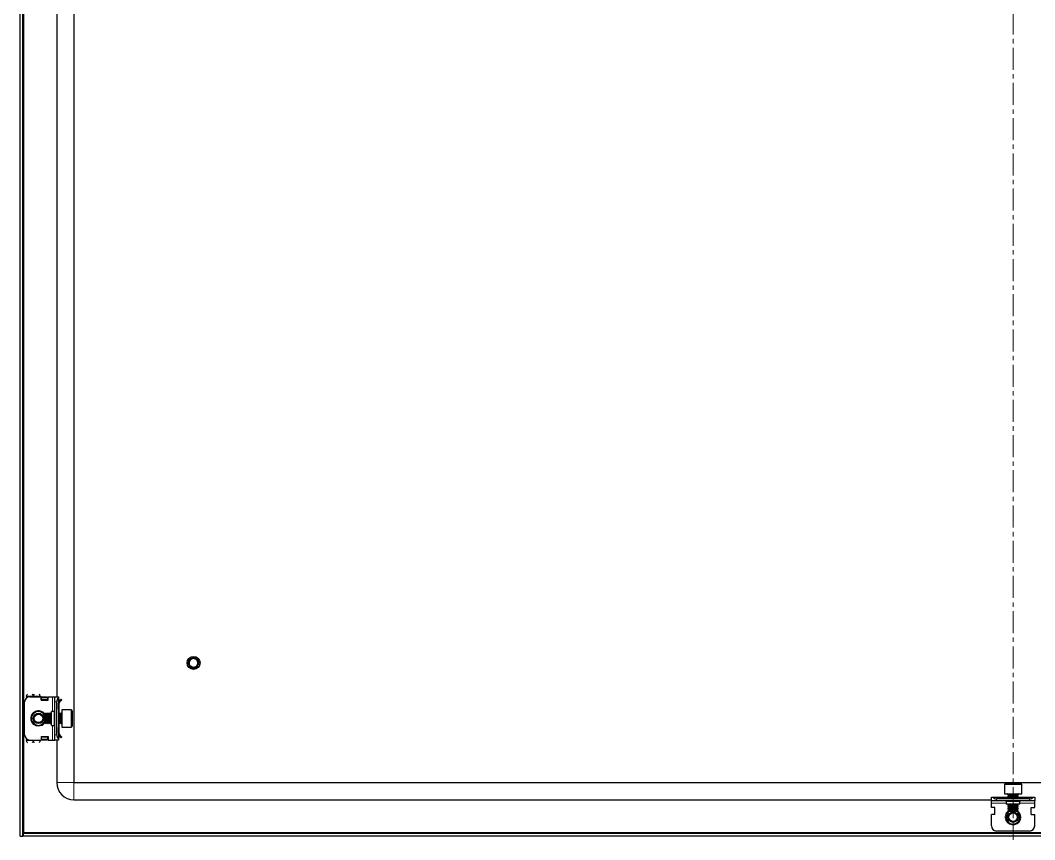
# Model space of a CAD drawing. Header units: millimetres. Extents: x -662 to 1946, y -353 to 961.
# Drawn here: x 800 to 1386, y -192 to 280 of the extents above; entities that cross this region are included whole.
import ezdxf

# ---------------------------------------------------------------- set-up
doc = ezdxf.new("R2010")
doc.units = ezdxf.units.MM
doc.linetypes.add('CENTERX2', pattern=[20.32, 12.7, -2.54, 2.54, -2.54])
doc.layers.add('FORMAT', color=7, linetype='Continuous')

msp = doc.modelspace()

# ---------------------------------------------------------------- linework, layer by layer
at = {"color": 7, "linetype": 'Continuous', "lineweight": 25}
for p, q in [((800.17, -190.4), (800.17, 770.6)), ((801.67, -190.4), (801.67, 770.6)), ((831.17, 739.6), (831.17, -159.4)), ((821.17, 690.1), (821.17, -109.9)), ((898.64, -87.82), (898.9, -87.7)), ((899.2, -87.56), (899.48, -87.5)), ((899.57, -87.46), (899.53, -87.47)), ((899.72, -87.44), (899.91, -87.41)), ((900.71, -87.45), (900.67, -87.44)), ((900.89, -87.49), (900.85, -87.48)), ((901.07, -87.54), (901.03, -87.52)), ((901.25, -87.6), (901.21, -87.58)), ((901.61, -87.76), (901.56, -87.74)), ((901.61, -87.76), (901.6, -87.87)), ((901.61, -87.76), (901.75, -87.88)), ((897.17, -90.4), (897.17, -90.4)), ((897.18, -90.2), (897.24, -89.89)), ((897.18, -90.2), (897.18, -90.25)), ((897.2, -90), (897.19, -90.05)), ((897.23, -89.79), (897.23, -89.84)), ((897.28, -89.6), (897.27, -89.65)), ((897.34, -89.42), (897.32, -89.46)), ((897.38, -89.32), (897.51, -89.09)), ((897.39, -89.28), (897.49, -89.1)), ((897.88, -91.27), (897.72, -90.86)), ((898.01, -92.48), (897.89, -92.35)), ((897.9, -92.36), (897.92, -92.38)), ((897.91, -88.43), (898.07, -88.31)), ((898.01, -92.48), (898.04, -92.51)), ((898.15, -92.62), (898.19, -92.65)), ((898.31, -92.75), (898.35, -92.78)), ((898.48, -92.87), (898.52, -92.9)), ((899.98, -93.39), (900.72, -93.32)), ((900.86, -93.32), (900.91, -93.31)), ((901.05, -93.27), (901.1, -93.25)), ((901.25, -93.2), (901.29, -93.18)), ((901.62, -93.03), (901.4, -93.11)), ((901.44, -93.12), (901.48, -93.1)), ((901.8, -92.92), (901.59, -93.04)), ((901.62, -92.96), (901.66, -93)), ((901.62, -93.03), (901.66, -93)), ((901.78, -87.87), (901.74, -87.84)), ((901.95, -87.98), (901.91, -87.96)), ((901.95, -87.98), (902.16, -88.17)), ((902.12, -88.11), (902.08, -88.08)), ((902.26, -88.25), (902.23, -88.22)), ((902.4, -88.39), (902.37, -88.35)), ((902.99, -89.36), (902.98, -89.35)), ((903.09, -91.1), (903.01, -91.34)), ((903.05, -89.54), (903.03, -89.49)), ((903.04, -91.29), (903.05, -91.25)), ((903.09, -89.71), (903.08, -89.67)), ((903.09, -91.1), (903.1, -91.06)), ((903.13, -89.9), (903.12, -89.85)), ((903.13, -90.9), (903.14, -90.86)), ((903.17, -90.49), (903.14, -90.75)), ((903.16, -90.09), (903.15, -90.04)), ((903.17, -90.29), (903.15, -90.53)), ((903.16, -90.7), (903.16, -90.65)), ((903.17, -90.29), (903.17, -90.24)), ((903.17, -90.49), (903.17, -90.44)), ((803.67, -109.65), (803.67, -110.66)), ((805.67, -109.9), (812.17, -109.9)), ((811.67, -109.65), (811.67, -109.9)), ((812.17, -111.9), (812.17, -109.9)), ((812.37, -110.02), (812.17, -110.02)), ((812.37, -111.9), (812.37, -110.02)), ((812.42, -110.28), (812.92, -109.92)), ((812.92, -110.28), (812.42, -110.63)), ((812.42, -110.63), (812.42, -110.28)), ((812.42, -111.55), (812.42, -110.63)), ((812.92, -109.92), (812.92, -110.28)), ((812.92, -109.92), (815.42, -109.92)), ((812.92, -110.28), (815.42, -110.28)), ((815.42, -110.28), (815.42, -109.92)), ((815.42, -109.92), (815.92, -110.28)), ((815.92, -110.63), (815.42, -110.28)), ((815.92, -110.28), (815.92, -110.63)), ((815.92, -110.63), (815.92, -111.55)), ((816.17, -111.9), (816.17, -109.9)), ((816.17, -109.9), (818.67, -109.9)), ((818.67, -109.9), (820.17, -109.9)), ((820.17, -109.9), (822.17, -109.9)), ((820.17, -112.9), (820.17, -109.9)), ((822.17, -109.9), (822.17, -110.66)), ((822.17, -110.66), (822.17, -134.14)), ((822.17, -110.99), (822.38, -111.19)), ((802.67, -131.9), (802.67, -112.9)), ((812.17, -111.9), (816.17, -111.9)), ((812.42, -111.9), (812.42, -111.55)), ((815.92, -111.55), (815.92, -111.9)), ((820.17, -131.9), (820.17, -112.9)), ((821.17, -131.9), (821.17, -112.9)), ((822.67, -113.65), (822.17, -113.65)), ((822.17, -117.15), (822.17, -113.65)), ((822.67, -111.9), (822.67, -112.36)), ((822.67, -117.15), (822.67, -113.65)), ((822.76, -112.24), (823.73, -111.26)), ((823.11, -112.59), (822.76, -112.24)), ((823.11, -112.59), (824.09, -111.61)), ((823.73, -111.26), (824.09, -111.61)), ((814.73, -119.4), (814.17, -119.95)), ((814.17, -119.95), (814.17, -124.85)), ((814.78, -119.4), (814.73, -119.4)), ((814.73, -119.4), (814.73, -125.4)), ((815.17, -119.95), (814.78, -119.4)), ((814.78, -119.4), (814.78, -124.93)), ((815.56, -119.4), (815.17, -119.95)), ((815.17, -119.95), (815.17, -124.46)), ((815.78, -119.4), (815.56, -119.4)), ((815.56, -119.4), (815.56, -124.93)), ((816.17, -119.95), (815.78, -119.4)), ((815.78, -119.4), (815.78, -124.93)), ((816.56, -119.4), (816.17, -119.95)), ((816.17, -119.95), (816.17, -124.46)), ((816.78, -119.4), (816.56, -119.4)), ((816.56, -119.4), (816.56, -124.93)), ((817.17, -119.95), (816.78, -119.4)), ((816.78, -119.4), (816.78, -124.93)), ((817.56, -119.4), (817.17, -119.95)), ((817.17, -119.95), (817.17, -124.46)), ((817.78, -119.4), (817.56, -119.4)), ((817.56, -119.4), (817.56, -124.93)), ((818.17, -119.95), (817.78, -119.4)), ((817.78, -119.4), (817.78, -124.93)), ((819.67, -118.4), (818.17, -118.4)), ((818.17, -126.4), (818.17, -118.4)), ((822.67, -117.15), (822.17, -117.15)), ((822.56, -119.4), (822.17, -119.95)), ((822.78, -119.4), (822.56, -119.4)), ((822.56, -119.4), (822.56, -124.93)), ((822.67, -119.4), (822.67, -117.15)), ((823.17, -119.95), (822.78, -119.4)), ((822.78, -119.4), (822.78, -124.93)), ((823.56, -119.4), (823.17, -119.95)), ((823.17, -119.95), (823.17, -124.46)), ((823.92, -119.4), (823.56, -119.4)), ((823.56, -119.4), (823.56, -124.93)), ((829.57, -117.4), (824.17, -117.4)), ((824.17, -117.4), (824.17, -127.4)), ((830.17, -118), (830.17, -126.8)), ((814.17, -124.85), (814.73, -125.4)), ((814.73, -125.4), (814.78, -125.4)), ((814.78, -125.4), (815.17, -124.85)), ((814.78, -124.93), (814.78, -125.4)), ((815.17, -124.46), (815.17, -124.85)), ((815.17, -124.85), (815.56, -125.4)), ((815.56, -124.93), (815.56, -125.4)), ((815.56, -125.4), (815.78, -125.4)), ((815.78, -125.4), (816.17, -124.85)), ((815.78, -124.93), (815.78, -125.4)), ((816.17, -124.46), (816.17, -124.85)), ((816.17, -124.85), (816.56, -125.4)), ((816.56, -124.93), (816.56, -125.4)), ((816.56, -125.4), (816.78, -125.4)), ((816.78, -125.4), (817.17, -124.85)), ((816.78, -124.93), (816.78, -125.4)), ((817.17, -124.46), (817.17, -124.85)), ((817.17, -124.85), (817.56, -125.4)), ((817.56, -124.93), (817.56, -125.4)), ((817.56, -125.4), (817.78, -125.4)), ((817.78, -125.4), (818.17, -124.85)), ((817.78, -124.93), (817.78, -125.4)), ((818.17, -126.4), (819.67, -126.4)), ((822.17, -124.85), (822.56, -125.4)), ((822.17, -127.65), (822.67, -127.65)), ((822.17, -131.15), (822.17, -127.65)), ((822.56, -124.93), (822.56, -125.4)), ((822.56, -125.4), (822.78, -125.4)), ((822.67, -127.65), (822.67, -125.4)), ((822.67, -131.15), (822.67, -127.65)), ((822.78, -125.4), (823.17, -124.85)), ((822.78, -124.93), (822.78, -125.4)), ((823.17, -124.46), (823.17, -124.85)), ((823.17, -124.85), (823.56, -125.4)), ((823.56, -124.93), (823.56, -125.4)), ((823.56, -125.4), (823.92, -125.4)), ((824.17, -127.4), (829.57, -127.4)), ((803.67, -134.14), (803.67, -135.15)), ((812.17, -132.9), (812.17, -134.9)), ((812.17, -132.9), (816.17, -132.9)), ((812.37, -134.78), (812.37, -132.9)), ((812.42, -133.25), (812.42, -132.9)), ((812.42, -134.17), (812.42, -133.25)), ((812.42, -134.17), (812.92, -134.52)), ((812.42, -134.52), (812.42, -134.17)), ((812.92, -134.87), (812.42, -134.52)), ((815.42, -134.52), (812.92, -134.52)), ((812.92, -134.52), (812.92, -134.87)), ((815.42, -134.52), (815.92, -134.17)), ((815.42, -134.87), (815.42, -134.52)), ((815.92, -134.52), (815.42, -134.87)), ((815.92, -132.9), (815.92, -133.25)), ((815.92, -133.25), (815.92, -134.17)), ((815.92, -134.17), (815.92, -134.52)), ((816.17, -132.9), (816.17, -134.9)), ((820.17, -134.9), (820.17, -131.9)), ((822.67, -131.15), (822.17, -131.15)), ((822.38, -133.61), (822.17, -133.81)), ((822.17, -134.14), (822.17, -134.9)), ((822.67, -132.9), (822.67, -132.51)), ((823.11, -132.21), (822.76, -132.56)), ((822.76, -132.56), (823.73, -133.54)), ((823.11, -132.21), (824.09, -133.19)), ((823.73, -133.54), (824.09, -133.19)), ((805.67, -134.9), (812.17, -134.9)), ((811.67, -134.9), (811.67, -135.15)), ((812.17, -134.78), (812.37, -134.78)), ((815.42, -134.87), (812.92, -134.87)), ((816.17, -134.9), (818.67, -134.9)), ((818.67, -134.9), (820.17, -134.9)), ((822.17, -134.9), (820.17, -134.9)), ((821.17, -134.9), (821.17, -159.4)), ((831.17, -159.4), (1915.17, -159.4)), ((1368.17, -160.5), (1368.17, -165.9)), ((1368.77, -159.9), (1375.54, -159.9)), ((1375.54, -159.9), (1377.57, -159.9)), ((1378.17, -165.9), (1378.17, -160.5)), ((831.17, -169.4), (1360.67, -169.4)), ((1360.67, -169.9), (1360.67, -167.9)), ((1360.67, -167.9), (1361.44, -167.9)), ((1361.44, -167.9), (1384.91, -167.9)), ((1382.67, -168.9), (1363.67, -168.9)), ((1368.17, -165.9), (1375.87, -165.9)), ((1370.17, -166.15), (1370.17, -166.51)), ((1370.17, -166.51), (1370.73, -166.9)), ((1370.17, -166.51), (1370.65, -166.51)), ((1370.73, -166.9), (1370.17, -167.29)), ((1370.17, -167.29), (1370.17, -167.51)), ((1370.17, -167.29), (1370.65, -167.29)), ((1370.17, -167.51), (1370.73, -167.9)), ((1370.17, -167.51), (1370.65, -167.51)), ((1370.65, -166.51), (1376.17, -166.51)), ((1370.65, -167.29), (1376.17, -167.29)), ((1370.65, -167.51), (1376.17, -167.51)), ((1370.73, -166.9), (1371.11, -166.9)), ((1371.11, -166.9), (1375.62, -166.9)), ((1375.62, -166.9), (1376.17, -166.51)), ((1376.17, -167.29), (1375.62, -166.9)), ((1375.62, -167.9), (1376.17, -167.51)), ((1375.87, -165.9), (1378.17, -165.9)), ((1376.17, -166.51), (1376.17, -166.15)), ((1376.17, -167.51), (1376.17, -167.29)), ((1384.91, -167.9), (1385.67, -167.9)), ((1385.67, -167.9), (1385.67, -169.9)), ((1363.67, -169.9), (1360.67, -169.9)), ((1360.67, -171.4), (1360.67, -169.9)), ((1360.67, -173.9), (1360.67, -171.4)), ((1362.67, -173.9), (1360.67, -173.9)), ((1362.67, -177.9), (1362.67, -173.9)), ((1382.67, -169.9), (1363.67, -169.9)), ((1369.17, -170.4), (1369.17, -171.9)), ((1377.17, -171.9), (1369.17, -171.9)), ((1370.73, -171.9), (1370.17, -172.29)), ((1370.17, -172.29), (1370.17, -172.51)), ((1370.17, -172.29), (1370.65, -172.29)), ((1370.17, -172.51), (1370.73, -172.9)), ((1370.17, -172.51), (1370.65, -172.51)), ((1370.73, -172.9), (1370.17, -173.29)), ((1370.17, -173.29), (1370.17, -173.51)), ((1370.17, -173.29), (1370.65, -173.29)), ((1370.17, -173.51), (1370.73, -173.9)), ((1370.17, -173.51), (1370.65, -173.51)), ((1370.73, -173.9), (1370.17, -174.29)), ((1370.17, -174.29), (1370.17, -174.51)), ((1370.17, -174.29), (1370.65, -174.29)), ((1370.17, -174.51), (1370.73, -174.9)), ((1370.17, -174.51), (1370.65, -174.51)), ((1370.73, -174.9), (1370.17, -175.29)), ((1370.17, -175.29), (1370.17, -175.35)), ((1370.17, -175.29), (1370.65, -175.29)), ((1370.17, -175.35), (1370.73, -175.9)), ((1370.17, -175.35), (1374.79, -175.35)), ((1370.65, -172.29), (1376.17, -172.29)), ((1370.65, -172.51), (1376.17, -172.51)), ((1370.65, -173.29), (1376.17, -173.29)), ((1370.65, -173.51), (1376.17, -173.51)), ((1370.65, -174.29), (1376.17, -174.29)), ((1370.65, -174.51), (1376.17, -174.51)), ((1370.65, -175.29), (1376.17, -175.29)), ((1370.73, -172.9), (1371.11, -172.9)), ((1370.73, -173.9), (1371.11, -173.9)), ((1370.73, -174.9), (1371.11, -174.9)), ((1371.11, -172.9), (1375.62, -172.9)), ((1371.11, -173.9), (1375.62, -173.9)), ((1371.11, -174.9), (1375.62, -174.9)), ((1374.79, -175.35), (1376.17, -175.35)), ((1376.17, -172.29), (1375.62, -171.9)), ((1375.62, -172.9), (1376.17, -172.51)), ((1376.17, -173.29), (1375.62, -172.9)), ((1375.62, -173.9), (1376.17, -173.51)), ((1376.17, -174.29), (1375.62, -173.9)), ((1375.62, -174.9), (1376.17, -174.51)), ((1376.17, -175.29), (1375.62, -174.9)), ((1375.62, -175.9), (1376.17, -175.35)), ((1376.17, -172.51), (1376.17, -172.29)), ((1376.17, -173.51), (1376.17, -173.29)), ((1376.17, -174.51), (1376.17, -174.29)), ((1376.17, -175.35), (1376.17, -175.29)), ((1377.17, -171.9), (1377.17, -170.4)), ((1385.67, -169.9), (1382.67, -169.9)), ((1383.67, -173.9), (1385.67, -173.9)), ((1383.67, -177.9), (1383.67, -173.9)), ((1385.67, -171.4), (1385.67, -169.9)), ((1385.67, -173.9), (1385.67, -171.4)), ((1360.67, -184.4), (1360.67, -177.9)), ((1362.67, -177.9), (1360.67, -177.9)), ((1370.73, -175.9), (1374.49, -175.9)), ((1374.49, -175.9), (1375.62, -175.9)), ((1383.67, -177.9), (1385.67, -177.9)), ((1385.67, -184.4), (1385.67, -177.9)), ((800.17, -190.4), (801.67, -190.4)), ((801.87, -188.9), (801.87, -190.4)), ((1944.47, -188.9), (801.87, -188.9)), ((1944.47, -190.4), (801.87, -190.4)), ((802.03, -188.9), (802.27, -188.3)), ((1382.67, -187.4), (1363.67, -187.4))]:
    msp.add_line(p, q, dxfattribs=at)
at = {"color": 8, "linetype": 'Continuous', "lineweight": 18}
for p, q in [((802.27, -188.3), (802.27, 768.5)), ((803.67, -109.65), (807.67, -109.65)), ((807.67, -109.65), (811.67, -109.65)), ((818.67, -118.4), (818.67, -109.9)), ((822.17, -111.4), (822.38, -111.19)), ((815.92, -111.55), (812.42, -111.55)), ((821.17, -112.9), (820.17, -112.9)), ((822.17, -111.9), (822.67, -111.9)), ((819.67, -126.4), (819.67, -118.4)), ((823.92, -120.78), (823.92, -119.4)), ((823.92, -125.4), (823.92, -120.78)), ((829.57, -127.4), (829.57, -117.4)), ((818.67, -134.9), (818.67, -126.4)), ((812.42, -133.25), (815.92, -133.25)), ((820.17, -131.9), (821.17, -131.9)), ((822.17, -132.9), (822.67, -132.9)), ((822.17, -133.4), (822.38, -133.61)), ((803.67, -135.15), (807.67, -135.15)), ((811.67, -135.15), (807.67, -135.15)), ((831.17, -159.4), (821.17, -159.4)), ((831.17, -159.4), (831.17, -169.4)), ((1375.87, -160.5), (1368.17, -160.5)), ((1378.17, -160.5), (1375.87, -160.5)), ((1363.67, -168.9), (1363.67, -169.9)), ((1376.17, -166.15), (1370.17, -166.15)), ((1382.67, -169.9), (1382.67, -168.9)), ((1369.17, -171.4), (1360.67, -171.4)), ((1377.17, -170.4), (1369.17, -170.4)), ((1385.67, -171.4), (1377.17, -171.4)), ((1944.07, -188.3), (802.27, -188.3))]:
    msp.add_line(p, q, dxfattribs=at)
at = {"color": 7, "linetype": 'Continuous', "lineweight": 25}
for centre, radius in [((900.17, -90.4), 3.75), ((810.67, -122.4), 3), ((810.67, -122.4), 2.76), ((810.67, -122.4), 2.45), ((1373.17, -179.4), 3), ((1373.17, -179.4), 2.76), ((1373.17, -179.4), 2.45)]:
    msp.add_circle(centre, radius, dxfattribs=at)
for centre, radius, start, end in [((900.17, -90.4), 3, 180, 220.74374), ((900.17, -90.4), 2.5, 168.59442, 190.51652), ((900.17, -90.4), 2.5, 108.59442, 168.59442), ((900.17, -90.4), 3, 239.92857, 266.21929), ((900.17, -90.4), 2.5, 48.59442, 108.59442), ((900.17, -90.4), 2.5, 255.88813, 288.59442), ((900.17, -90.4), 2.5, 288.59442, 348.59442), ((900.17, -90.4), 2.5, 348.59442, 48.59442), ((805.67, -112.9), 3, 90, 180), ((824.17, -112.9), 3, 131.81031, 180), ((821.67, -111.9), 1, 0, 45), ((810.67, -122.4), 4, 90, 331.04498), ((810.67, -122.4), 4, 28.95502, 90), ((819.67, -117.9), 0.5, 270, 0), ((823.92, -119.15), 0.25, 270, 0), ((829.57, -118), 0.6, 0, 90), ((819.67, -126.9), 0.5, 0, 90), ((823.92, -125.65), 0.25, 360, 90), ((829.57, -126.8), 0.6, 270, 0), ((805.67, -131.9), 3, 180, 270), ((824.17, -131.9), 3, 180, 228.18969), ((821.67, -132.9), 1, 315, 0), ((831.17, -159.4), 10, 180, 270), ((1368.77, -160.5), 0.6, 90, 180), ((1377.57, -160.5), 0.6, 0, 90), ((1363.67, -165.9), 3, 221.81031, 270), ((1369.92, -166.15), 0.25, 0, 90), ((1376.42, -166.15), 0.25, 90, 180), ((1382.67, -165.9), 3, 270, 318.18969), ((1368.67, -170.4), 0.5, 0, 90), ((1377.67, -170.4), 0.5, 90, 180), ((1373.17, -179.4), 4, 118.95502, 180), ((1373.17, -179.4), 4, 180, 61.04498), ((1363.67, -184.4), 3, 180, 270), ((1382.67, -184.4), 3, 270, 360)]:
    msp.add_arc(centre, radius, start, end, dxfattribs=at)
at = {"color": 8, "linetype": 'Continuous', "lineweight": 18}
for centre, start, end in [((810.67, -122.4), 35.46217, 270), ((810.67, -122.4), 270, 324.53783), ((1373.17, -179.4), 125.46217, 0), ((1373.17, -179.4), 0, 54.53783)]:
    msp.add_arc(centre, 4.5, start, end, dxfattribs=at)
at = {"color": 7, "linetype": 'Continuous', "lineweight": 25}
for points, knots in [([(897.34, -89.42), (897.55, -88.99), (897.86, -88.35), (898.45, -87.95), (898.65, -87.82)], [0, 0, 0, 0, 0.657042, 1, 1, 1, 1]), ([(898.64, -87.82), (898.63, -87.83), (898.62, -87.84), (898.6, -87.84), (898.59, -87.85)], [0, 0, 0, 0, 0.480194, 1, 1, 1, 1]), ([(898.64, -87.82), (898.67, -87.84), (898.73, -87.88), (898.8, -87.95), (898.83, -88), (898.85, -88.02)], [0, 0, 0, 0, 0.3628583, 0.6934345, 1, 1, 1, 1]), ([(899, -88.08), (898.98, -88.08), (898.94, -88.07), (898.88, -88.04), (898.8, -87.99), (898.71, -87.92), (898.67, -87.85), (898.65, -87.82)], [0, 0, 0, 0, 0.084477, 0.253367, 0.470159, 0.686909, 1, 1, 1, 1]), ([(898.82, -87.72), (898.81, -87.73), (898.79, -87.74), (898.78, -87.74), (898.77, -87.75)], [0, 0, 0, 0, 0.477867, 1, 1, 1, 1]), ([(898.93, -88.03), (898.93, -88.01), (898.92, -87.96), (898.88, -87.89), (898.83, -87.81), (898.79, -87.77), (898.77, -87.75)], [0, 0, 0, 0, 0.154183, 0.462567, 0.728091, 1, 1, 1, 1]), ([(898.82, -87.72), (898.85, -87.75), (898.9, -87.78), (898.97, -87.86), (899.01, -87.94), (899.04, -88), (899.05, -88.04), (899.05, -88.05)], [0, 0, 0, 0, 0.2607623, 0.4948046, 0.7237939, 0.9427899, 1, 1, 1, 1]), ([(899, -87.64), (899, -87.64), (898.98, -87.65), (898.97, -87.65), (898.96, -87.66)], [0, 0, 0, 0, 0.476486, 1, 1, 1, 1]), ([(899.09, -88.05), (899.09, -88.04), (899.1, -87.98), (899.09, -87.9), (899.06, -87.81), (899.01, -87.73), (898.98, -87.68), (898.96, -87.66)], [0, 0, 0, 0, 0.114393, 0.350182, 0.585971, 0.790611, 1, 1, 1, 1]), ([(899, -87.64), (899.02, -87.63), (899.08, -87.6), (899.15, -87.59), (899.2, -87.58)], [0, 0, 0, 0, 0.301025, 1, 1, 1, 1]), ([(899, -87.64), (899.03, -87.66), (899.08, -87.71), (899.14, -87.78), (899.18, -87.87), (899.2, -87.95), (899.21, -88.01), (899.2, -88.05), (899.2, -88.06)], [0, 0, 0, 0, 0.218347, 0.41099, 0.598711, 0.777744, 0.945667, 1, 1, 1, 1]), ([(899.2, -87.56), (899.19, -87.57), (899.17, -87.57), (899.16, -87.58), (899.15, -87.58)], [0, 0, 0, 0, 0.476579, 1, 1, 1, 1]), ([(899.23, -88.06), (899.23, -88.06), (899.24, -88.02), (899.25, -87.95), (899.25, -87.85), (899.23, -87.75), (899.2, -87.66), (899.17, -87.61), (899.15, -87.58)], [0, 0, 0, 0, 0.019058, 0.219488, 0.419831, 0.620151, 0.807785, 1, 1, 1, 1]), ([(899.2, -87.56), (899.22, -87.59), (899.27, -87.64), (899.31, -87.72), (899.34, -87.81), (899.35, -87.89), (899.34, -87.96), (899.33, -88), (899.32, -88.02)], [0, 0, 0, 0, 0.213002, 0.396975, 0.575181, 0.744364, 0.902779, 1, 1, 1, 1]), ([(899.39, -87.5), (899.38, -87.51), (899.37, -87.51), (899.35, -87.51), (899.34, -87.52)], [0, 0, 0, 0, 0.478977, 1, 1, 1, 1]), ([(899.35, -88.02), (899.36, -87.99), (899.38, -87.94), (899.4, -87.85), (899.4, -87.76), (899.4, -87.65), (899.36, -87.57), (899.34, -87.52)], [0, 0, 0, 0, 0.147065, 0.321231, 0.495346, 0.669443, 1, 1, 1, 1]), ([(899.64, -87.8), (899.63, -87.81), (899.61, -87.86), (899.55, -87.94), (899.46, -88), (899.4, -88.02), (899.38, -88.03)], [0, 0, 0, 0, 0.153621, 0.528305, 0.811762, 1, 1, 1, 1]), ([(899.39, -87.5), (899.41, -87.53), (899.44, -87.59), (899.47, -87.68), (899.49, -87.76), (899.48, -87.84), (899.47, -87.92), (899.44, -87.97), (899.42, -88), (899.41, -88.01)], [0, 0, 0, 0, 0.195461, 0.359649, 0.517607, 0.666788, 0.806268, 0.936243, 1, 1, 1, 1]), ([(899.46, -87.96), (899.46, -87.96), (899.5, -87.92), (899.53, -87.83), (899.55, -87.72), (899.56, -87.63), (899.55, -87.55), (899.54, -87.5), (899.53, -87.47)], [0, 0, 0, 0, 0.001313, 0.309582, 0.493731, 0.677835, 0.837663, 1, 1, 1, 1]), ([(899.57, -87.46), (899.59, -87.49), (899.61, -87.54), (899.63, -87.62), (899.63, -87.71), (899.61, -87.78), (899.58, -87.87), (899.53, -87.93), (899.5, -87.96)], [0, 0, 0, 0, 0.162579, 0.32416, 0.478216, 0.623372, 0.759205, 1, 1, 1, 1]), ([(899.5, -87.97), (899.52, -87.95), (899.57, -87.91), (899.61, -87.84), (899.64, -87.81), (899.64, -87.8)], [0, 0, 0, 0, 0.4133204, 0.8335068, 1, 1, 1, 1]), ([(899.57, -87.46), (899.6, -87.45), (899.93, -87.39), (900.56, -87.38), (901.22, -87.56), (901.56, -87.74), (901.62, -87.77)], [0, 0, 0, 0, 0.044285, 0.46488, 0.894202, 1, 1, 1, 1]), ([(901.62, -88.08), (901.56, -88.05), (901.23, -87.87), (900.56, -87.69), (899.94, -87.72), (899.64, -87.8), (899.64, -87.8)], [0, 0, 0, 0, 0.102158, 0.551599, 0.99962, 1, 1, 1, 1]), ([(900.01, -87.43), (900.07, -87.42), (900.24, -87.39), (900.41, -87.41), (900.52, -87.42)], [0, 0, 0, 0, 0.399625, 1, 1, 1, 1]), ([(900.67, -87.46), (900.72, -87.46), (900.87, -87.47), (901.01, -87.52), (901.11, -87.55)], [0, 0, 0, 0, 0.3533163, 1, 1, 1, 1]), ([(901.54, -88.06), (901.54, -88.05), (901.54, -88.02), (901.55, -87.95), (901.57, -87.86), (901.61, -87.8), (901.62, -87.77)], [0, 0, 0, 0, 0.058255, 0.305509, 0.64716, 1, 1, 1, 1]), ([(897.66, -90.11), (897.66, -90.12), (897.64, -90.16), (897.6, -90.21), (897.55, -90.26), (897.48, -90.31), (897.4, -90.35), (897.32, -90.38), (897.24, -90.4), (897.2, -90.4), (897.17, -90.4)], [0, 0, 0, 0, 0.060221, 0.18113, 0.301988, 0.42281, 0.589437, 0.75603, 0.87711, 1, 1, 1, 1]), ([(897.17, -90.41), (897.17, -90.36), (897.17, -90.28), (897.19, -90.2), (897.19, -90.18)], [0, 0, 0, 0, 0.659859, 1, 1, 1, 1]), ([(897.17, -90.41), (897.21, -90.39), (897.27, -90.36), (897.36, -90.33), (897.42, -90.33), (897.45, -90.33)], [0, 0, 0, 0, 0.371226, 0.708872, 1, 1, 1, 1]), ([(898.1, -92.18), (898.08, -92.16), (897.83, -91.94), (897.49, -91.48), (897.25, -90.87), (897.19, -90.52), (897.17, -90.4)], [0, 0, 0, 0, 0.050685, 0.485619, 0.826643, 1, 1, 1, 1]), ([(897.18, -90.2), (897.21, -90.19), (897.28, -90.16), (897.37, -90.14), (897.46, -90.14), (897.55, -90.16), (897.59, -90.18), (897.62, -90.19)], [0, 0, 0, 0, 0.235039, 0.445532, 0.651268, 0.847853, 1, 1, 1, 1]), ([(897.53, -90.27), (897.5, -90.26), (897.44, -90.24), (897.35, -90.23), (897.26, -90.23), (897.21, -90.25), (897.18, -90.25)], [0, 0, 0, 0, 0.237597, 0.516729, 0.755527, 1, 1, 1, 1]), ([(897.64, -90.16), (897.61, -90.14), (897.56, -90.1), (897.47, -90.06), (897.37, -90.04), (897.28, -90.03), (897.22, -90.04), (897.19, -90.05)], [0, 0, 0, 0, 0.189173, 0.404697, 0.62022, 0.807935, 1, 1, 1, 1]), ([(897.2, -90), (897.23, -89.99), (897.3, -89.96), (897.4, -89.96), (897.49, -89.97), (897.57, -89.99), (897.63, -90.02), (897.66, -90.05), (897.67, -90.06)], [0, 0, 0, 0, 0.214065, 0.402363, 0.585629, 0.760234, 0.923894, 1, 1, 1, 1]), ([(897.23, -89.79), (897.27, -89.79), (897.34, -89.77), (897.43, -89.78), (897.52, -89.8), (897.59, -89.84), (897.65, -89.88), (897.68, -89.91), (897.7, -89.93)], [0, 0, 0, 0, 0.208898, 0.388587, 0.562428, 0.727295, 0.881578, 1, 1, 1, 1]), ([(897.69, -90.05), (897.69, -90.04), (897.66, -90), (897.59, -89.95), (897.51, -89.9), (897.42, -89.86), (897.32, -89.84), (897.26, -89.84), (897.23, -89.84)], [0, 0, 0, 0, 0.069872, 0.258455, 0.446951, 0.635422, 0.81547, 1, 1, 1, 1]), ([(897.7, -89.9), (897.69, -89.88), (897.65, -89.84), (897.59, -89.78), (897.52, -89.73), (897.44, -89.69), (897.36, -89.66), (897.3, -89.65), (897.27, -89.65)], [0, 0, 0, 0, 0.137266, 0.30795, 0.478578, 0.649185, 0.822833, 1, 1, 1, 1]), ([(897.28, -89.6), (897.31, -89.6), (897.37, -89.6), (897.46, -89.61), (897.54, -89.64), (897.61, -89.69), (897.66, -89.74), (897.7, -89.79), (897.72, -89.83), (897.73, -89.85)], [0, 0, 0, 0, 0.165667, 0.330522, 0.488809, 0.638525, 0.778629, 0.909213, 1, 1, 1, 1]), ([(897.7, -89.76), (897.69, -89.75), (897.67, -89.71), (897.62, -89.64), (897.55, -89.57), (897.47, -89.52), (897.4, -89.48), (897.35, -89.47), (897.32, -89.46)], [0, 0, 0, 0, 0.076151, 0.276704, 0.47712, 0.677473, 0.837574, 1, 1, 1, 1]), ([(897.34, -89.42), (897.37, -89.42), (897.42, -89.43), (897.5, -89.46), (897.57, -89.5), (897.63, -89.56), (897.68, -89.61), (897.71, -89.68), (897.73, -89.73), (897.73, -89.77), (897.73, -89.78)], [0, 0, 0, 0, 0.154027, 0.307095, 0.452862, 0.590123, 0.718565, 0.838856, 0.95247, 1, 1, 1, 1]), ([(897.37, -89.42), (897.39, -89.32), (897.44, -89.15), (897.52, -88.99), (897.56, -88.93)], [0, 0, 0, 0, 0.608978, 1, 1, 1, 1]), ([(897.54, -89.01), (897.57, -88.94), (897.71, -88.6), (898.02, -88.28), (898.3, -88.06), (898.34, -88.02)], [0, 0, 0, 0, 0.1754904, 0.8670741, 1, 1, 1, 1]), ([(897.62, -88.88), (897.64, -88.83), (897.75, -88.53), (897.99, -88.32), (898.2, -88.14)], [0, 0, 0, 0, 0.171865, 1, 1, 1, 1]), ([(897.66, -90.07), (897.66, -90.17), (897.64, -90.44), (897.69, -90.7), (897.72, -90.86)], [0, 0, 0, 0, 0.4085207, 1, 1, 1, 1]), ([(897.72, -89.91), (897.72, -89.91), (897.71, -89.96), (897.69, -90.01), (897.67, -90.06), (897.66, -90.07)], [0, 0, 0, 0, 0.157682, 0.80304, 1, 1, 1, 1]), ([(899.02, -88.04), (898.95, -88.08), (898.63, -88.26), (898.13, -88.73), (897.83, -89.31), (897.74, -89.65), (897.72, -89.71)], [0, 0, 0, 0, 0.104785, 0.513079, 0.918136, 1, 1, 1, 1]), ([(897.72, -89.71), (897.73, -89.74), (897.74, -89.81), (897.73, -89.87), (897.72, -89.91)], [0, 0, 0, 0, 0.544473, 1, 1, 1, 1]), ([(897.91, -88.43), (897.9, -88.44), (897.89, -88.46), (897.87, -88.48), (897.86, -88.49)], [0, 0, 0, 0, 0.2967964, 1, 1, 1, 1]), ([(899.17, -92.63), (899.09, -92.6), (898.77, -92.44), (898.26, -92.02), (898.01, -91.52), (897.88, -91.27)], [0, 0, 0, 0, 0.1306517, 0.5600073, 1, 1, 1, 1]), ([(897.9, -92.36), (897.92, -92.33), (897.95, -92.29), (898.01, -92.23), (898.07, -92.2), (898.1, -92.18), (898.1, -92.18)], [0, 0, 0, 0, 0.315056, 0.630194, 0.945514, 1, 1, 1, 1]), ([(898.46, -92.23), (898.43, -92.22), (898.37, -92.21), (898.29, -92.21), (898.21, -92.22), (898.13, -92.24), (898.02, -92.29), (897.96, -92.34), (897.92, -92.38)], [0, 0, 0, 0, 0.149407, 0.278563, 0.407661, 0.536722, 0.727045, 1, 1, 1, 1]), ([(898.03, -88.3), (898.03, -88.3), (898.02, -88.31), (898.01, -88.33), (898, -88.33)], [0, 0, 0, 0, 0.484232, 1, 1, 1, 1]), ([(898.01, -92.48), (898.03, -92.45), (898.06, -92.4), (898.12, -92.34), (898.18, -92.29), (898.25, -92.25), (898.33, -92.23), (898.4, -92.22), (898.45, -92.23), (898.48, -92.24)], [0, 0, 0, 0, 0.1594459, 0.3180339, 0.4699832, 0.6134801, 0.7476486, 0.8728556, 1, 1, 1, 1]), ([(898.53, -92.28), (898.52, -92.28), (898.49, -92.28), (898.42, -92.29), (898.34, -92.3), (898.25, -92.34), (898.18, -92.38), (898.11, -92.44), (898.07, -92.49), (898.04, -92.51)], [0, 0, 0, 0, 0.0182814, 0.1756388, 0.3328957, 0.4900969, 0.6472739, 0.8216323, 1, 1, 1, 1]), ([(898.1, -92.18), (898.12, -92.18), (898.16, -92.17), (898.25, -92.16), (898.35, -92.17), (898.44, -92.21), (898.52, -92.26), (898.6, -92.35), (898.67, -92.46), (898.7, -92.55), (898.71, -92.59)], [0, 0, 0, 0, 0.073646, 0.169563, 0.351373, 0.438893, 0.519676, 0.682906, 0.8512, 1, 1, 1, 1]), ([(898.17, -88.17), (898.16, -88.18), (898.15, -88.19), (898.14, -88.2), (898.13, -88.2)], [0, 0, 0, 0, 0.485158, 1, 1, 1, 1]), ([(898.15, -92.62), (898.17, -92.59), (898.19, -92.52), (898.25, -92.44), (898.31, -92.38), (898.37, -92.34), (898.45, -92.31), (898.51, -92.29), (898.54, -92.29), (898.54, -92.29)], [0, 0, 0, 0, 0.198035, 0.367663, 0.531495, 0.686664, 0.831818, 0.981917, 1, 1, 1, 1]), ([(898.6, -92.36), (898.59, -92.36), (898.55, -92.37), (898.48, -92.39), (898.39, -92.44), (898.31, -92.5), (898.24, -92.57), (898.21, -92.62), (898.19, -92.65)], [0, 0, 0, 0, 0.0505, 0.241124, 0.431653, 0.622154, 0.808692, 1, 1, 1, 1]), ([(898.31, -88.05), (898.3, -88.05), (898.29, -88.06), (898.28, -88.07), (898.27, -88.08)], [0, 0, 0, 0, 0.4845464, 1, 1, 1, 1]), ([(898.31, -92.75), (898.32, -92.72), (898.33, -92.65), (898.38, -92.56), (898.43, -92.49), (898.5, -92.44), (898.56, -92.4), (898.6, -92.39), (898.62, -92.38)], [0, 0, 0, 0, 0.209239, 0.392702, 0.571062, 0.740844, 0.899958, 1, 1, 1, 1]), ([(898.67, -92.46), (898.64, -92.47), (898.58, -92.5), (898.51, -92.55), (898.44, -92.62), (898.38, -92.7), (898.36, -92.75), (898.35, -92.78)], [0, 0, 0, 0, 0.172104, 0.391099, 0.610089, 0.802801, 1, 1, 1, 1]), ([(898.47, -87.93), (898.46, -87.94), (898.45, -87.95), (898.44, -87.95), (898.43, -87.96)], [0, 0, 0, 0, 0.4826873, 1, 1, 1, 1]), ([(898.47, -87.93), (898.48, -87.92), (898.53, -87.89), (898.58, -87.87), (898.63, -87.85)], [0, 0, 0, 0, 0.230751, 1, 1, 1, 1]), ([(898.48, -92.87), (898.48, -92.84), (898.49, -92.77), (898.52, -92.68), (898.57, -92.6), (898.62, -92.54), (898.66, -92.51), (898.68, -92.5)], [0, 0, 0, 0, 0.240212, 0.454711, 0.664287, 0.864517, 1, 1, 1, 1]), ([(898.71, -92.61), (898.69, -92.63), (898.64, -92.67), (898.59, -92.74), (898.54, -92.82), (898.53, -92.87), (898.52, -92.9)], [0, 0, 0, 0, 0.228254, 0.510351, 0.752319, 1, 1, 1, 1]), ([(898.65, -92.99), (898.65, -92.95), (898.65, -92.88), (898.68, -92.78), (898.71, -92.72), (898.73, -92.7), (898.73, -92.7)], [0, 0, 0, 0, 0.357139, 0.680979, 0.998183, 1, 1, 1, 1]), ([(898.71, -92.59), (898.71, -92.6), (898.72, -92.65), (898.73, -92.72), (898.73, -92.81), (898.71, -92.91), (898.68, -92.97), (898.67, -93)], [0, 0, 0, 0, 0.113604, 0.31095, 0.508229, 0.75166, 1, 1, 1, 1]), ([(899.56, -92.82), (899.28, -92.77), (898.98, -92.72), (898.72, -92.59), (898.71, -92.59)], [0, 0, 0, 0, 0.965671, 1, 1, 1, 1]), ([(899.38, -88.03), (899.36, -88.03), (899.31, -88.05), (899.24, -88.06), (899.14, -88.06), (899.07, -88.05), (899.03, -88.04), (899.02, -88.04)], [0, 0, 0, 0, 0.0990109, 0.3882762, 0.6130099, 0.8953836, 1, 1, 1, 1]), ([(899.56, -92.82), (899.47, -92.79), (899.33, -92.73), (899.21, -92.66), (899.17, -92.63)], [0, 0, 0, 0, 0.681733, 1, 1, 1, 1]), ([(900.72, -93.32), (900.71, -93.31), (900.69, -93.26), (900.68, -93.18), (900.68, -93.1), (900.69, -93.03), (900.73, -92.95), (900.79, -92.87), (900.89, -92.8), (900.95, -92.78), (900.97, -92.77)], [0, 0, 0, 0, 0.0986313, 0.2385412, 0.3785316, 0.4989503, 0.6010273, 0.777401, 0.9101004, 1, 1, 1, 1]), ([(900.87, -92.82), (900.87, -92.82), (900.84, -92.85), (900.8, -92.91), (900.76, -92.99), (900.73, -93.08), (900.71, -93.17), (900.71, -93.26), (900.72, -93.3), (900.72, -93.32)], [0, 0, 0, 0, 0.036757, 0.196192, 0.355485, 0.51469, 0.719746, 0.882005, 1, 1, 1, 1]), ([(900.86, -93.32), (900.85, -93.29), (900.82, -93.24), (900.8, -93.16), (900.79, -93.07), (900.8, -92.99), (900.82, -92.9), (900.86, -92.84), (900.89, -92.81)], [0, 0, 0, 0, 0.16279, 0.324686, 0.479688, 0.626058, 0.76302, 1, 1, 1, 1]), ([(900.95, -92.79), (900.94, -92.81), (900.91, -92.86), (900.88, -92.95), (900.87, -93.04), (900.87, -93.17), (900.89, -93.26), (900.91, -93.31)], [0, 0, 0, 0, 0.13286, 0.29106, 0.491007, 0.69089, 1, 1, 1, 1]), ([(901.05, -93.27), (901.03, -93.24), (900.99, -93.19), (900.95, -93.1), (900.93, -93.02), (900.93, -92.93), (900.94, -92.86), (900.96, -92.8), (900.97, -92.78), (900.98, -92.77)], [0, 0, 0, 0, 0.198483, 0.367712, 0.531083, 0.685778, 0.830503, 0.965152, 1, 1, 1, 1]), ([(900.97, -92.77), (900.98, -92.77), (901.03, -92.75), (901.11, -92.74), (901.21, -92.74), (901.3, -92.75), (901.39, -92.78), (901.46, -92.81), (901.54, -92.86), (901.6, -92.91), (901.63, -92.94), (901.64, -92.95)], [0, 0, 0, 0, 0.04296, 0.1733, 0.274263, 0.401081, 0.527716, 0.654259, 0.780759, 0.936852, 1, 1, 1, 1]), ([(901.06, -92.75), (901.06, -92.76), (901.04, -92.8), (901.03, -92.87), (901.02, -92.97), (901.03, -93.07), (901.05, -93.16), (901.08, -93.22), (901.1, -93.25)], [0, 0, 0, 0, 0.043388, 0.23288, 0.422274, 0.611632, 0.803279, 1, 1, 1, 1]), ([(901.25, -93.2), (901.22, -93.18), (901.17, -93.13), (901.12, -93.05), (901.09, -92.96), (901.07, -92.88), (901.07, -92.81), (901.08, -92.76), (901.09, -92.75)], [0, 0, 0, 0, 0.208724, 0.39105, 0.568219, 0.73683, 0.894853, 1, 1, 1, 1]), ([(901.18, -92.74), (901.18, -92.77), (901.17, -92.83), (901.18, -92.93), (901.2, -93.02), (901.24, -93.11), (901.27, -93.16), (901.29, -93.18)], [0, 0, 0, 0, 0.181695, 0.396783, 0.61186, 0.803681, 1, 1, 1, 1]), ([(901.44, -93.12), (901.41, -93.1), (901.35, -93.06), (901.29, -92.98), (901.25, -92.9), (901.22, -92.82), (901.22, -92.77), (901.22, -92.74)], [0, 0, 0, 0, 0.234253, 0.442787, 0.646465, 0.841043, 1, 1, 1, 1]), ([(901.33, -92.76), (901.33, -92.76), (901.33, -92.8), (901.34, -92.86), (901.38, -92.95), (901.42, -93.03), (901.46, -93.08), (901.48, -93.1)], [0, 0, 0, 0, 0.00279, 0.269575, 0.536371, 0.765499, 1, 1, 1, 1]), ([(901.62, -93.03), (901.59, -93.01), (901.53, -92.97), (901.46, -92.9), (901.42, -92.84), (901.4, -92.8), (901.4, -92.79)], [0, 0, 0, 0, 0.3195142, 0.6084926, 0.891527, 1, 1, 1, 1]), ([(901.62, -88.08), (901.64, -88.06), (901.68, -88.01), (901.72, -87.93), (901.73, -87.87), (901.74, -87.84)], [0, 0, 0, 0, 0.351509, 0.671861, 1, 1, 1, 1]), ([(901.83, -88.52), (901.82, -88.52), (901.78, -88.48), (901.73, -88.42), (901.68, -88.34), (901.65, -88.25), (901.63, -88.16), (901.62, -88.11), (901.62, -88.08)], [0, 0, 0, 0, 0.066273, 0.267344, 0.423096, 0.618734, 0.814089, 1, 1, 1, 1]), ([(901.78, -87.87), (901.78, -87.9), (901.77, -87.97), (901.74, -88.07), (901.7, -88.15), (901.66, -88.2), (901.64, -88.22), (901.64, -88.22)], [0, 0, 0, 0, 0.275174, 0.522846, 0.765225, 0.99702, 1, 1, 1, 1]), ([(901.64, -92.95), (901.71, -92.9), (902.06, -92.67), (902.55, -92.17), (902.77, -91.61), (902.87, -91.37)], [0, 0, 0, 0, 0.128781, 0.613629, 1, 1, 1, 1]), ([(901.66, -88.27), (901.67, -88.26), (901.71, -88.24), (901.77, -88.19), (901.84, -88.12), (901.88, -88.04), (901.9, -87.98), (901.91, -87.96)], [0, 0, 0, 0, 0.084965, 0.329338, 0.573716, 0.784411, 1, 1, 1, 1]), ([(901.95, -87.98), (901.95, -88.02), (901.94, -88.09), (901.9, -88.18), (901.85, -88.25), (901.78, -88.31), (901.74, -88.35), (901.71, -88.36), (901.7, -88.36)], [0, 0, 0, 0, 0.222831, 0.420099, 0.612409, 0.79585, 0.967895, 1, 1, 1, 1]), ([(901.72, -88.39), (901.72, -88.39), (901.75, -88.38), (901.82, -88.35), (901.9, -88.3), (901.98, -88.24), (902.04, -88.16), (902.06, -88.11), (902.08, -88.08)], [0, 0, 0, 0, 0.002693, 0.20821, 0.413641, 0.619057, 0.807274, 1, 1, 1, 1]), ([(902.12, -88.11), (902.1, -88.15), (902.09, -88.21), (902.04, -88.29), (901.98, -88.36), (901.91, -88.41), (901.86, -88.45), (901.82, -88.45), (901.81, -88.45)], [0, 0, 0, 0, 0.2192122, 0.4093392, 0.5935966, 0.7685681, 0.9323945, 1, 1, 1, 1]), ([(901.82, -88.48), (901.85, -88.47), (901.92, -88.46), (902.01, -88.42), (902.09, -88.37), (902.17, -88.3), (902.21, -88.25), (902.23, -88.22)], [0, 0, 0, 0, 0.190996, 0.383798, 0.576553, 0.78528, 1, 1, 1, 1]), ([(902.27, -88.6), (902.27, -88.61), (902.24, -88.62), (902.19, -88.64), (902.1, -88.64), (902, -88.63), (901.9, -88.58), (901.85, -88.54), (901.83, -88.52)], [0, 0, 0, 0, 0.045866, 0.230744, 0.387461, 0.658246, 0.861978, 1, 1, 1, 1]), ([(902.26, -88.25), (902.25, -88.28), (902.22, -88.34), (902.16, -88.41), (902.1, -88.47), (902.03, -88.51), (901.96, -88.53), (901.91, -88.53), (901.89, -88.53)], [0, 0, 0, 0, 0.211659, 0.390361, 0.562352, 0.724819, 0.876696, 1, 1, 1, 1]), ([(901.91, -88.55), (901.92, -88.55), (901.98, -88.56), (902.08, -88.54), (902.19, -88.5), (902.28, -88.44), (902.34, -88.39), (902.37, -88.35)], [0, 0, 0, 0, 0.046579, 0.3626876, 0.5517357, 0.7407531, 1, 1, 1, 1]), ([(901.91, -88.59), (901.94, -88.6), (902, -88.62), (902.1, -88.63), (902.19, -88.62), (902.25, -88.61), (902.27, -88.6)], [0, 0, 0, 0, 0.2517951, 0.502165, 0.752314, 1, 1, 1, 1]), ([(902.4, -88.39), (902.38, -88.41), (902.35, -88.46), (902.29, -88.52), (902.22, -88.56), (902.14, -88.59), (902.07, -88.61), (902.01, -88.61), (901.97, -88.6), (901.95, -88.59)], [0, 0, 0, 0, 0.169226, 0.337427, 0.497935, 0.649179, 0.790582, 0.922688, 1, 1, 1, 1]), ([(902.55, -92.19), (902.51, -92.26), (902.38, -92.46), (902.2, -92.62), (902.08, -92.72)], [0, 0, 0, 0, 0.338449, 1, 1, 1, 1]), ([(903.01, -90.44), (903.01, -90.37), (902.99, -89.97), (902.81, -89.3), (902.44, -88.83), (902.27, -88.6)], [0, 0, 0, 0, 0.108003, 0.585763, 1, 1, 1, 1]), ([(902.4, -88.39), (902.52, -88.54), (902.8, -88.89), (903.09, -89.55), (903.15, -90.06), (903.17, -90.31)], [0, 0, 0, 0, 0.274163, 0.639603, 1, 1, 1, 1]), ([(902.48, -88.52), (902.52, -88.56), (902.66, -88.69), (902.76, -88.86), (902.82, -88.99)], [0, 0, 0, 0, 0.2887074, 1, 1, 1, 1]), ([(902.87, -91.37), (902.87, -91.37), (902.84, -91.36), (902.79, -91.33), (902.73, -91.28), (902.68, -91.23), (902.64, -91.15), (902.61, -91.05), (902.61, -90.95), (902.62, -90.9), (902.62, -90.89)], [0, 0, 0, 0, 0.022761, 0.192243, 0.346896, 0.477535, 0.588677, 0.783334, 0.968624, 1, 1, 1, 1]), ([(902.61, -90.97), (902.61, -91), (902.62, -91.06), (902.66, -91.15), (902.71, -91.22), (902.77, -91.29), (902.83, -91.34), (902.86, -91.36), (902.87, -91.37)], [0, 0, 0, 0, 0.1827374, 0.3634226, 0.5439468, 0.7243733, 0.9047468, 1, 1, 1, 1]), ([(903.04, -91.29), (903.01, -91.29), (902.95, -91.29), (902.87, -91.26), (902.79, -91.23), (902.73, -91.18), (902.68, -91.12), (902.64, -91.06), (902.62, -91.02), (902.61, -90.99), (902.61, -90.99)], [0, 0, 0, 0, 0.159812, 0.318711, 0.470648, 0.614013, 0.748131, 0.873387, 0.991083, 1, 1, 1, 1]), ([(902.62, -90.89), (902.63, -90.86), (902.65, -90.79), (902.71, -90.69), (902.77, -90.6), (902.84, -90.54), (902.91, -90.49), (902.97, -90.46), (903, -90.44), (903.01, -90.44)], [0, 0, 0, 0, 0.125166, 0.336769, 0.488675, 0.640371, 0.791962, 0.943503, 1, 1, 1, 1]), ([(902.63, -90.94), (902.64, -90.96), (902.66, -91), (902.72, -91.07), (902.79, -91.14), (902.88, -91.19), (902.96, -91.23), (903.02, -91.24), (903.05, -91.25)], [0, 0, 0, 0, 0.112687, 0.266978, 0.464332, 0.661607, 0.829157, 1, 1, 1, 1]), ([(903.09, -91.1), (903.05, -91.11), (902.99, -91.12), (902.89, -91.1), (902.81, -91.08), (902.74, -91.04), (902.68, -90.99), (902.65, -90.95), (902.64, -90.93)], [0, 0, 0, 0, 0.207037, 0.38272, 0.55212, 0.712365, 0.86221, 1, 1, 1, 1]), ([(903.13, -90.9), (903.1, -90.91), (903.03, -90.93), (902.93, -90.93), (902.85, -90.92), (902.77, -90.89), (902.7, -90.85), (902.67, -90.81), (902.65, -90.8)], [0, 0, 0, 0, 0.205811, 0.38496, 0.558827, 0.724121, 0.878934, 1, 1, 1, 1]), ([(902.67, -90.85), (902.69, -90.87), (902.73, -90.92), (902.81, -90.98), (902.9, -91.02), (903, -91.05), (903.07, -91.05), (903.1, -91.06)], [0, 0, 0, 0, 0.183111, 0.381533, 0.579913, 0.787111, 1, 1, 1, 1]), ([(902.7, -90.72), (902.72, -90.74), (902.77, -90.78), (902.86, -90.82), (902.95, -90.85), (903.05, -90.86), (903.11, -90.86), (903.14, -90.86)], [0, 0, 0, 0, 0.19243, 0.403622, 0.614801, 0.805152, 1, 1, 1, 1]), ([(903.16, -90.7), (903.12, -90.71), (903.06, -90.74), (902.96, -90.75), (902.87, -90.75), (902.79, -90.72), (902.73, -90.71), (902.71, -90.69), (902.71, -90.69)], [0, 0, 0, 0, 0.2279084, 0.430276, 0.6277069, 0.8161337, 0.9928401, 1, 1, 1, 1]), ([(902.78, -90.6), (902.78, -90.6), (902.82, -90.62), (902.89, -90.65), (902.98, -90.67), (903.08, -90.67), (903.13, -90.66), (903.16, -90.65)], [0, 0, 0, 0, 0.050156, 0.304513, 0.55888, 0.776903, 1, 1, 1, 1]), ([(903.17, -90.49), (903.14, -90.51), (903.08, -90.54), (902.98, -90.56), (902.9, -90.57), (902.84, -90.56), (902.82, -90.56)], [0, 0, 0, 0, 0.293779, 0.558982, 0.818494, 1, 1, 1, 1]), ([(902.91, -89.17), (902.91, -89.18), (902.99, -89.29), (903.02, -89.43), (903.05, -89.56)], [0, 0, 0, 0, 0.025928, 1, 1, 1, 1]), ([(903.05, -91.23), (903.04, -91.25), (903.03, -91.37), (902.97, -91.47), (902.93, -91.55)], [0, 0, 0, 0, 0.2181682, 1, 1, 1, 1]), ([(902.95, -90.47), (902.97, -90.47), (903.01, -90.48), (903.09, -90.47), (903.14, -90.45), (903.17, -90.44)], [0, 0, 0, 0, 0.236131, 0.613435, 1, 1, 1, 1]), ([(903.06, -89.66), (903.08, -89.7), (903.14, -89.85), (903.15, -90.01), (903.16, -90.13)], [0, 0, 0, 0, 0.28291, 1, 1, 1, 1]), ([(803.67, -109.65), (803.77, -109.41), (803.96, -108.92), (804.15, -108.52), (804.24, -108.33)], [0, 0, 0, 0, 0.502065, 1, 1, 1, 1]), ([(807.1, -108.34), (807.18, -108.49), (807.36, -108.84), (807.55, -109.33), (807.66, -109.61), (807.67, -109.65)], [0, 0, 0, 0, 0.415483, 0.917152, 1, 1, 1, 1]), ([(807.67, -109.65), (807.77, -109.41), (807.96, -108.92), (808.15, -108.52), (808.24, -108.33)], [0, 0, 0, 0, 0.502065, 1, 1, 1, 1]), ([(811.1, -108.34), (811.18, -108.49), (811.36, -108.84), (811.55, -109.33), (811.66, -109.61), (811.67, -109.65)], [0, 0, 0, 0, 0.4154826, 0.9171518, 1, 1, 1, 1]), ([(822.76, -112.24), (822.61, -112.42), (822.3, -112.8), (822.18, -113.33), (822.17, -113.61), (822.17, -113.65)], [0, 0, 0, 0, 0.461863, 0.923726, 1, 1, 1, 1]), ([(823.11, -112.59), (822.99, -112.74), (822.81, -112.97), (822.69, -113.35), (822.68, -113.55), (822.67, -113.65)], [0, 0, 0, 0, 0.485042, 0.738404, 1, 1, 1, 1]), ([(822.17, -131.15), (822.2, -131.39), (822.25, -131.87), (822.54, -132.33), (822.73, -132.54), (822.76, -132.56)], [0, 0, 0, 0, 0.461863, 0.923726, 1, 1, 1, 1]), ([(822.67, -131.15), (822.69, -131.34), (822.73, -131.63), (822.91, -131.98), (823.04, -132.13), (823.11, -132.21)], [0, 0, 0, 0, 0.485042, 0.738404, 1, 1, 1, 1]), ([(804.25, -136.46), (804.17, -136.3), (803.99, -135.96), (803.8, -135.47), (803.69, -135.19), (803.67, -135.15)], [0, 0, 0, 0, 0.4154826, 0.9171518, 1, 1, 1, 1]), ([(807.67, -135.15), (807.58, -135.39), (807.39, -135.88), (807.2, -136.28), (807.1, -136.47)], [0, 0, 0, 0, 0.502065, 1, 1, 1, 1]), ([(808.25, -136.46), (808.17, -136.3), (807.99, -135.96), (807.8, -135.47), (807.69, -135.19), (807.67, -135.15)], [0, 0, 0, 0, 0.415483, 0.917152, 1, 1, 1, 1]), ([(811.67, -135.15), (811.58, -135.39), (811.39, -135.88), (811.2, -136.28), (811.1, -136.47)], [0, 0, 0, 0, 0.502065, 1, 1, 1, 1]), ([(801.67, -190.4), (801.68, -190.22), (801.71, -189.85), (801.79, -189.48), (801.87, -189.29), (801.87, -189.28)], [0, 0, 0, 0, 0.48755, 0.97507, 1, 1, 1, 1])]:
    msp.add_open_spline(points, degree=3, knots=knots, dxfattribs=at)
msp.add_open_spline([(802.27, -188.3), (802.24, -188.38), (802.17, -188.54), (802.07, -188.73), (801.97, -188.87), (801.91, -188.89), (801.87, -188.9)], degree=3, dxfattribs=at)
at = {"layer": 'FORMAT', "linetype": 'CENTERX2', "lineweight": 18}
msp.add_line((1373.17, 772.6), (1373.17, -192.4), dxfattribs=at)

doc.saveas('drawing.dxf')
